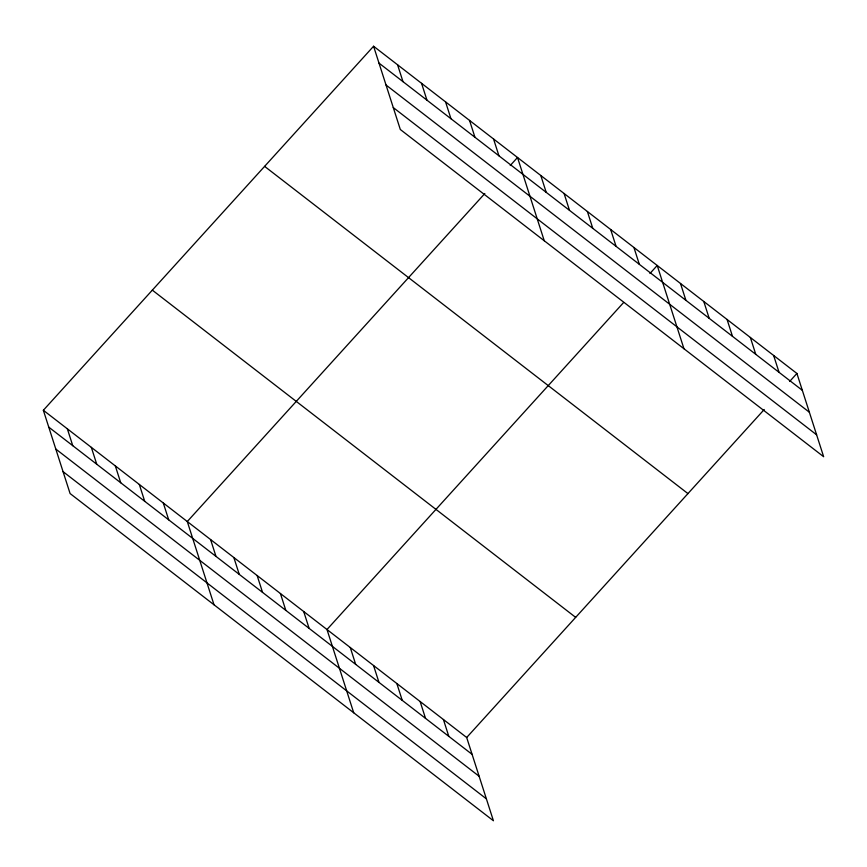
<?xml version="1.0" encoding="UTF-8"?>
<svg xmlns="http://www.w3.org/2000/svg" width="867" height="867" viewBox="0 0 867 867"><rect width="100%" height="100%" fill="white"/><g stroke="black" fill="none" stroke-linecap="round" stroke-linejoin="round"><path stroke-width="1.3" d="M43.35 410.275L466.684 737.503L493.421 820.756L70.086 493.54L43.35 410.275L373.579 46.244L796.914 373.46L823.65 456.725L400.316 129.497L373.579 46.244M484.826 193.536L187.283 521.533L214.019 604.798M510.251 165.499L517.512 157.491L544.248 240.755M623.611 302.518L326.989 629.518L353.714 712.782M649.957 273.484L657.219 265.475L683.955 348.74M466.684 737.503L764.228 409.506M789.653 381.469L796.914 373.46M378.998 63.107L802.333 390.323M386.032 85.009L809.366 412.237M393.282 107.584L816.616 434.811M264.608 166.366L687.943 493.594M152.332 290.142L575.666 617.369M48.769 427.138L472.103 754.366M55.802 449.052L479.137 776.279M63.042 471.626L486.387 798.854M773.635 355.47L779.054 372.333M750.356 337.469L755.764 354.332M727.066 319.468L732.485 336.331M703.787 301.478L709.195 318.341M680.497 283.476L685.916 300.34M633.929 247.485L639.347 264.348M610.65 229.484L616.069 246.347M587.371 211.483L592.779 228.357M564.081 193.493L569.5 210.356M540.802 175.492L546.21 192.355M493.529 138.948L498.948 155.822M469.535 120.405L474.953 137.279M445.551 101.862L450.959 118.736M421.557 83.33L426.976 100.193M397.574 64.787L402.982 81.65M443.405 719.502L448.813 736.365M420.116 701.511L425.534 718.375M396.837 683.51L402.245 700.373M373.547 665.509L378.966 682.372M350.268 647.519L355.687 664.382M303.699 611.517L309.118 628.391M280.42 593.527L285.828 610.39M257.131 575.525L262.549 592.389M233.852 557.524L239.27 574.398M210.573 539.534L215.981 556.397M163.299 502.99L168.707 519.853M139.305 484.447L144.724 501.31M115.322 465.904L120.73 482.767M91.328 447.361L96.746 464.224M67.344 428.818L72.752 445.681"/></g></svg>
